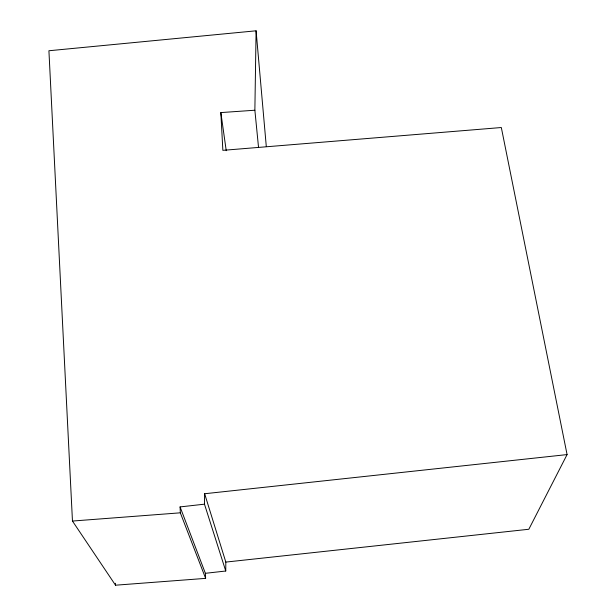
<?xml version="1.0" encoding="UTF-8"?>
<svg xmlns="http://www.w3.org/2000/svg" width="616" height="616" viewBox="0 0 616 616"><rect width="100%" height="100%" fill="white"/><g stroke="black" fill="none" stroke-linecap="round" stroke-linejoin="round"><path stroke-width="0.92" d="M225.749 571.017L225.818 562.085L204.635 493.739L567.082 454.585L501.324 127.527L222.853 150.343L220.844 112.582L254.87 110.226L256.087 30.8L48.918 50.751L72.465 521.051L115.523 585.2L205.629 578.37L205.374 573.311L180.08 506.914L204.474 504.173L225.749 571.017L205.374 573.311M204.474 504.173L204.635 493.739M567.082 454.585L528.828 529.26L225.818 562.085M72.465 521.051L180.326 512.82L205.629 578.37M220.844 112.582L226.234 150.689M254.87 110.226L258.543 147.509M256.087 30.8L266.305 146.6M115.4 583.283L115.523 585.2M180.08 506.914L180.326 512.82"/></g></svg>
